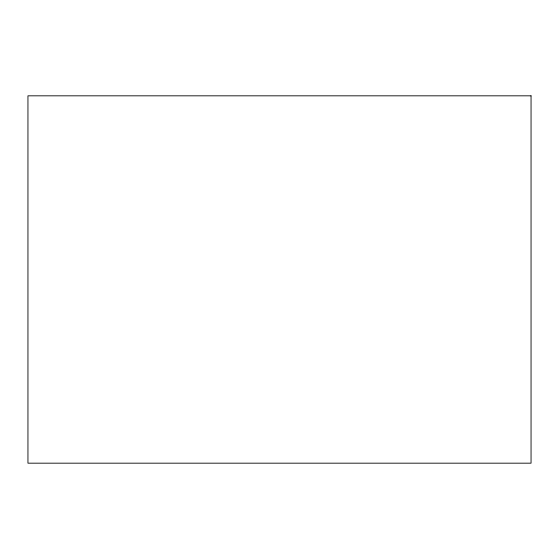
<?xml version="1.0" encoding="UTF-8"?>
<svg xmlns="http://www.w3.org/2000/svg" width="559" height="559" viewBox="0 0 559 559"><rect width="100%" height="100%" fill="white"/><g stroke="black" fill="none" stroke-linecap="round" stroke-linejoin="round"><path stroke-width="0.84" d="M531.05 95.827L27.95 95.827L27.95 463.173L531.05 463.173L531.05 95.827"/></g></svg>
